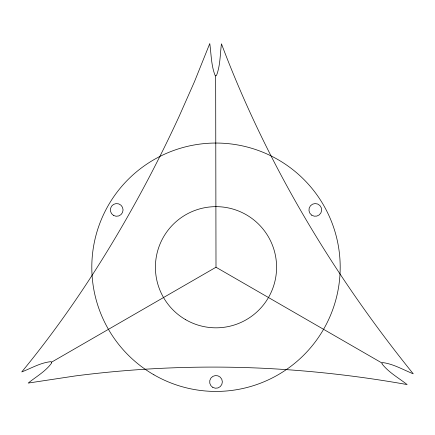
<?xml version="1.0" encoding="UTF-8"?>
<svg xmlns="http://www.w3.org/2000/svg" width="435" height="435" viewBox="0 0 435 435"><rect width="100%" height="100%" fill="white"/><g stroke="black" fill="none" stroke-linecap="round" stroke-linejoin="round"><path stroke-width="0.65" d="M51.629 362.127L51.618 363.062C45.577 371.436 36.132 376.672 28.199 383.072L75.266 375.943A1073.776 1073.776 0 0 1 264.393 368.325C312.265 370.691 359.962 376.166 407.144 384.573C398.672 377.944 388.776 372.501 382.082 363.932L382.022 363.007L382.844 362.589C393.599 364.035 403.272 369.837 413.25 373.806C333.009 274.528 266.503 163.424 221.453 43.821C220.066 54.315 220.366 65.408 216.532 75.391L215.803 75.88L215.069 75.358C211.138 65.315 211.274 54.147 209.768 43.571L194.44 81.758L179.111 116.406A1335.059 1335.059 0 0 1 148.444 178.671C112.486 246.911 70.802 312.319 21.75 371.93C31.266 368.26 40.531 362.708 50.808 361.67L51.629 362.127L215.999 267.237L382.006 363.035M215.662 75.859L215.999 267.237M185.707 319.709A60.585 60.585 0 0 0 276.584 267.237A60.585 60.585 0 0 0 185.707 214.77A60.585 60.585 0 0 0 185.707 319.709M153.903 374.791A124.192 124.192 0 0 0 340.192 267.237A124.192 124.192 0 0 0 153.903 159.683A124.192 124.192 0 0 0 153.903 374.791M311.721 215.178A6.362 6.362 0 0 0 321.634 210.366A6.362 6.362 0 0 0 312.509 204.194A6.362 6.362 0 0 0 311.721 215.178M113.524 215.423A6.362 6.362 0 0 0 123.067 209.915A6.362 6.362 0 0 0 113.524 204.406A6.362 6.362 0 0 0 113.524 215.423M212.818 387.4A6.362 6.362 0 0 0 222.356 381.892A6.362 6.362 0 0 0 212.818 376.384A6.362 6.362 0 0 0 212.818 387.4"/></g></svg>
